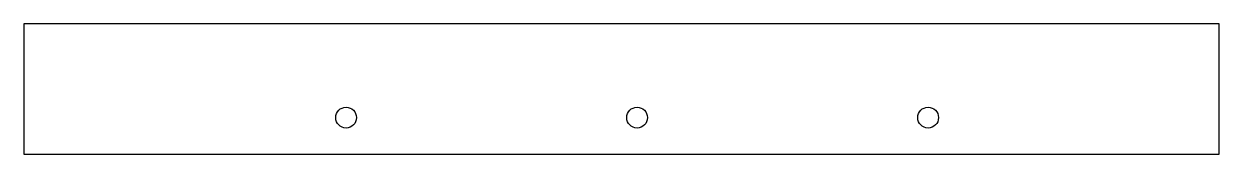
# Model space of a CAD drawing. Header units: millimetres. Extents: x -74 to 386, y 0 to 50.
import ezdxf

# ---------------------------------------------------------------- set-up
doc = ezdxf.new("R2010")
doc.units = ezdxf.units.MM
doc.layers.get('0').update_dxf_attribs({"linetype": 'CONTINUOUS'})

msp = doc.modelspace()

# ---------------------------------------------------------------- linework, layer by layer
msp.add_lwpolyline([(-74, 0), (386, 0), (386, 50), (-74, 50)], close=True)
for centre in [(50, 14), (162, 14), (274, 14)]:
    msp.add_circle(centre, 4)

doc.saveas('drawing.dxf')
